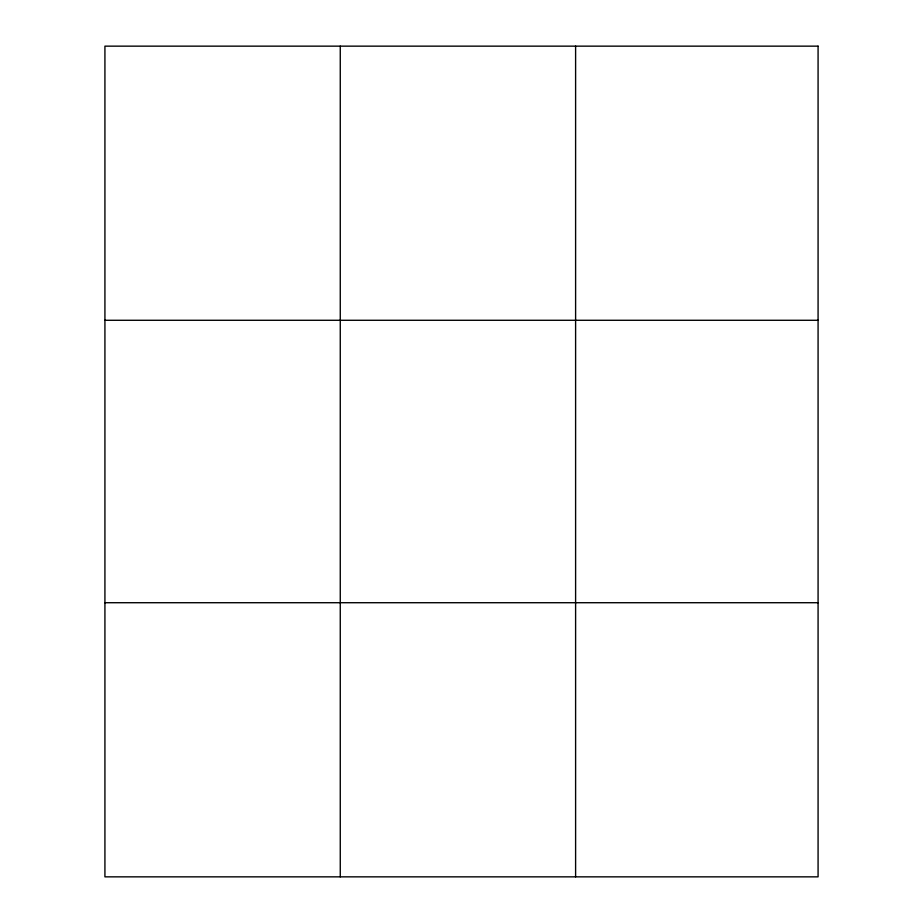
<?xml version="1.0" encoding="UTF-8"?>
<svg xmlns="http://www.w3.org/2000/svg" width="923" height="923" viewBox="0 0 923 923"><rect width="100%" height="100%" fill="white"/><g stroke="black" fill="none" stroke-linecap="round" stroke-linejoin="round"><path stroke-width="1.38" d="M340.264 46.15L340.264 876.85M575.606 46.15L575.606 876.85M104.922 320.281L818.078 320.281M104.922 602.719L818.078 602.719M818.078 46.15L818.078 876.85L104.922 876.85L104.922 46.15L818.078 46.15"/></g></svg>
